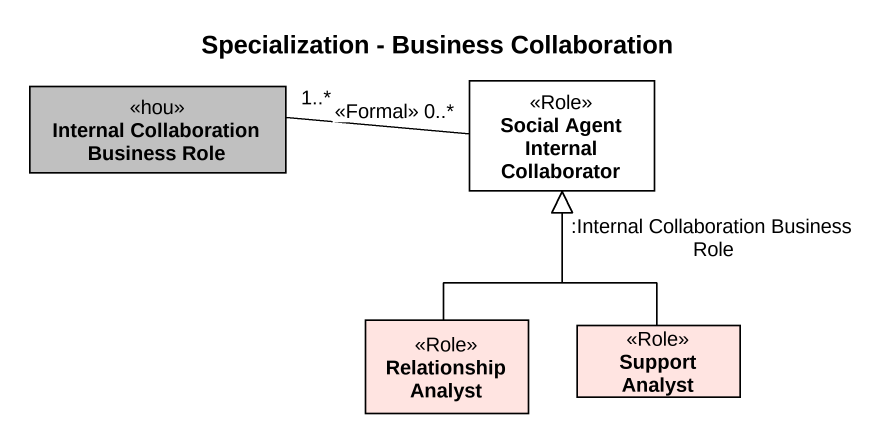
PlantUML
@startuml
title Specialization - Business Collaboration
hide circle
hide empty members
class "Internal Collaboration Business Role" as Internal_Collaboration <<hou>> #C0C0C0
class "Social Agent Internal Collaborator" as Social_Agent_Internal <<Role>> #FFFFFF
class "Relationship Analyst" as Relationship_Analyst <<Role>> #FFE4E1
class "Support Analyst" as Support_Analyst <<Role>> #FFE4E1
Social_Agent_Internal "0..*" -left- "1..*" Internal_Collaboration : <<Formal>>
Relationship_Analyst -up-|> Social_Agent_Internal : :Internal Collaboration Business Role
Support_Analyst -up-|> Social_Agent_Internal
@enduml
